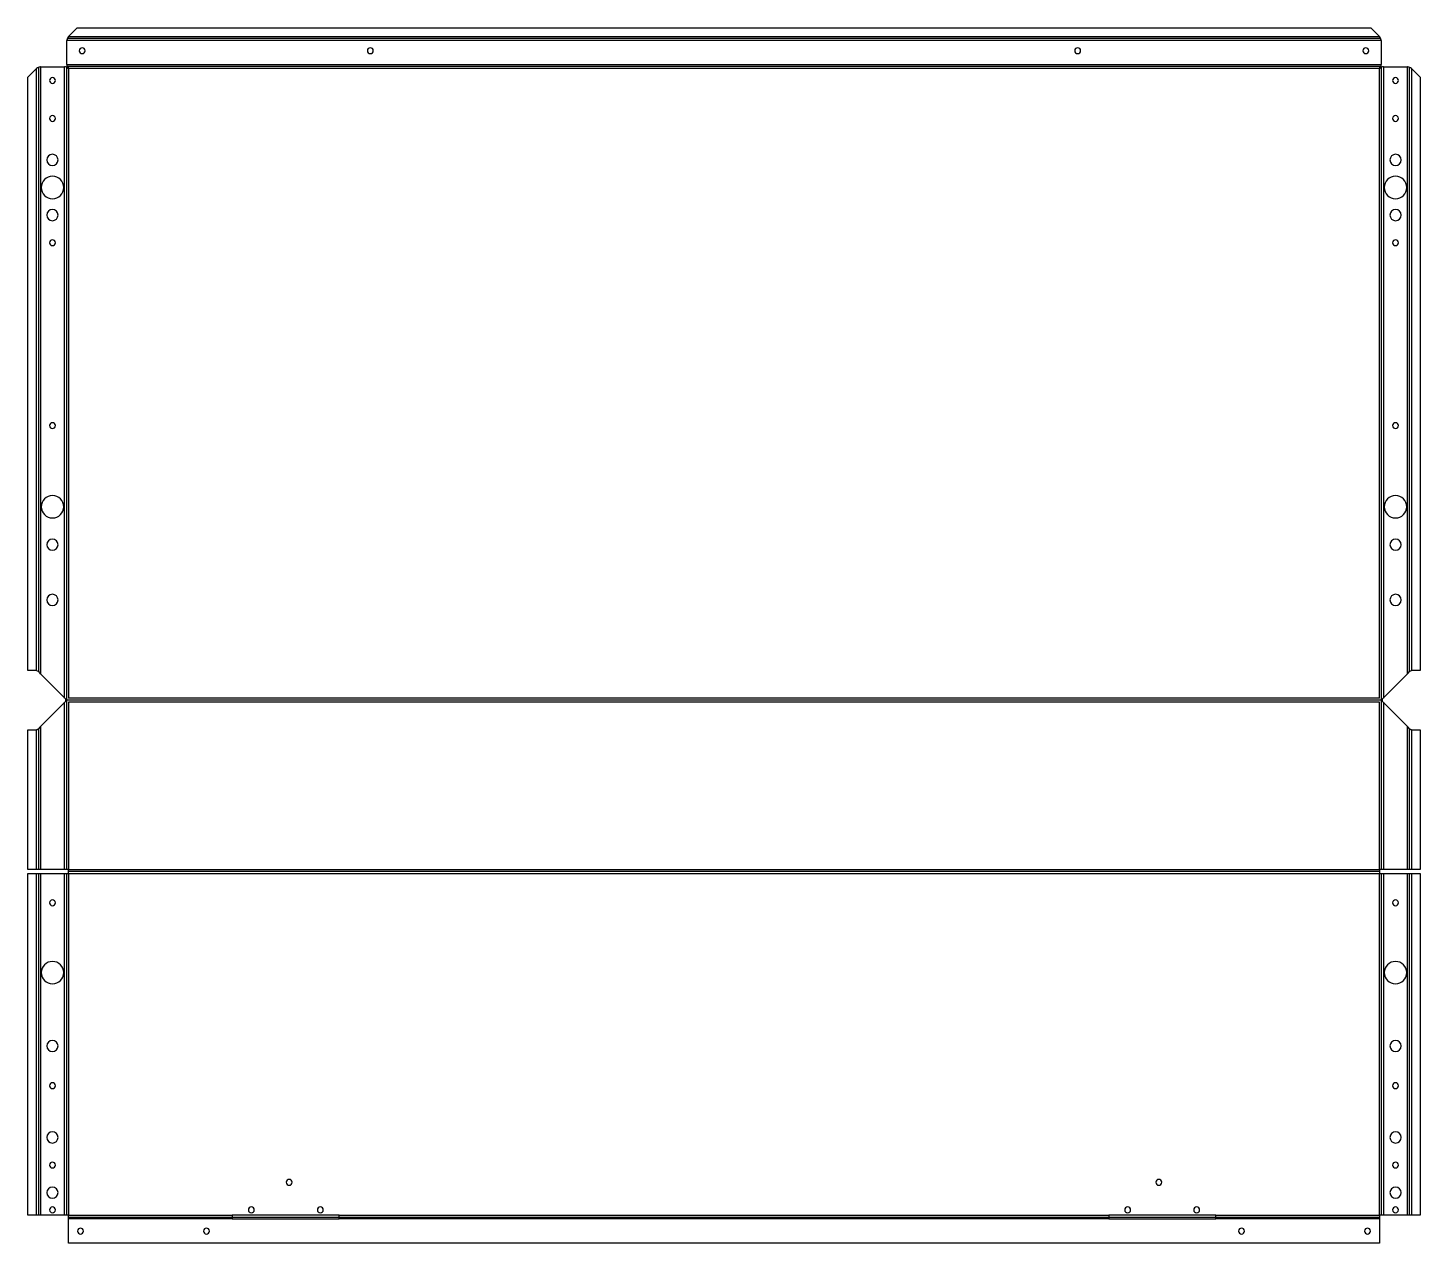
# Model space of a CAD drawing. Header units: millimetres. Extents: x -24 to 784, y 0 to 704.
import ezdxf

# ---------------------------------------------------------------- set-up
doc = ezdxf.new("R2010")
doc.units = ezdxf.units.MM

msp = doc.modelspace()

# ---------------------------------------------------------------- linework, layer by layer
at = {"layer": 'BEND'}
for p, q in [((760.64, 698.18), (-0.64, 698.18)), ((-17.39, 681.42), (-17.39, 331.27)), ((-1.13, 681.42), (-1.13, 314.65)), ((760.64, 681.92), (-0.64, 681.92)), ((761.13, 314.65), (761.13, 681.42)), ((777.39, 331.27), (777.39, 681.42)), ((761.47, 314.65), (-1.47, 314.65)), ((-1.13, 314.65), (-1.13, 216.52)), ((761.13, 216.52), (761.13, 314.65)), ((-17.39, 298.04), (-17.39, 216.52)), ((777.39, 216.52), (777.39, 298.04)), ((-17.39, 214.26), (-17.39, 16.26)), ((-1.13, 214.26), (-1.13, 16.26)), ((760, 215.39), (0, 215.39)), ((761.13, 16.26), (761.13, 214.26)), ((777.39, 16.26), (777.39, 214.26)), ((0, 15.13), (760, 15.13))]:
    msp.add_line(p, q, dxfattribs=at)
at = {"layer": 'BEND_EXTENT'}
for p, q in [((760.93, 697.05), (-0.93, 697.05)), ((0.07, 699.31), (759.93, 699.31)), ((-18.52, 331.86), (-18.52, 680.72)), ((-16.26, 681.72), (-16.26, 329.86)), ((-2.26, 315.86), (-2.26, 681.72)), ((-0.93, 683.05), (760.93, 683.05)), ((0, 680.72), (0, 315.79)), ((759.93, 680.79), (0.07, 680.79)), ((760, 315.79), (760, 680.72)), ((762.26, 681.72), (762.26, 315.86)), ((776.26, 329.86), (776.26, 681.72)), ((778.52, 680.72), (778.52, 331.86)), ((760, 315.79), (0, 315.79)), ((-2.26, 216.52), (-2.26, 313.45)), ((762.26, 313.45), (762.26, 216.52)), ((-16.26, 299.45), (-16.26, 216.52)), ((776.26, 216.52), (776.26, 299.45)), ((-18.52, 216.52), (-18.52, 297.45)), ((778.52, 297.45), (778.52, 216.52)), ((-18.52, 16.26), (-18.52, 214.26)), ((-16.26, 214.26), (-16.26, 16.26)), ((-2.26, 16.26), (-2.26, 214.26)), ((0, 214.26), (760, 214.26)), ((0, 214.26), (0, 16.26)), ((760, 16.26), (760, 214.26)), ((762.26, 214.26), (762.26, 16.26)), ((776.26, 16.26), (776.26, 214.26)), ((778.52, 214.26), (778.52, 16.26)), ((0, 16.26), (95, 16.26)), ((157, 16.26), (603, 16.26)), ((665, 16.26), (760, 16.26)), ((95, 14), (0, 14)), ((603, 14), (157, 14)), ((760, 14), (665, 14))]:
    msp.add_line(p, q, dxfattribs=at)
msp.add_lwpolyline([(0, 313.52), (0, 216.52), (760, 216.52), (760, 313.52)], close=True, dxfattribs=at)
at = {"layer": 'INTERIOR_PROFILES'}
for points in [[(157, 14), (157, 16.26), (95, 16.26), (95, 14)], [(603, 16.26), (603, 14), (665, 14), (665, 16.26)]]:
    msp.add_lwpolyline(points, close=True, dxfattribs=at)
at = {"layer": 'INTERIOR_PROFILES', "extrusion": (0, 0, -1)}
for centre, radius in [((-8, 691.05), 1.7), ((-175, 691.05), 1.7), ((-585, 691.05), 1.7), ((-752, 691.05), 1.7), ((9.26, 673.79), 1.7), ((-769.26, 673.79), 1.7), ((9.26, 651.79), 1.7), ((-769.26, 651.79), 1.7), ((9.26, 627.79), 3.25), ((-769.26, 627.79), 3.25), ((9.26, 611.79), 6.5), ((-769.26, 611.79), 6.5), ((9.26, 595.79), 3.25), ((-769.26, 595.79), 3.25), ((9.26, 579.79), 1.7), ((-769.26, 579.79), 1.7), ((9.26, 473.79), 1.7), ((-769.26, 473.79), 1.7), ((9.26, 426.79), 6.5), ((-769.26, 426.79), 6.5), ((9.26, 404.79), 3.25), ((-769.26, 404.79), 3.25), ((9.26, 372.79), 3.25), ((-769.26, 372.79), 3.25), ((9.26, 197.26), 1.7), ((-769.26, 197.26), 1.7), ((9.26, 156.76), 6.5), ((-769.26, 156.76), 6.5), ((9.26, 114.26), 3.25), ((-769.26, 114.26), 3.25), ((9.26, 91.26), 1.7), ((-769.26, 91.26), 1.7), ((9.26, 61.26), 3.25), ((-769.26, 61.26), 3.25), ((9.26, 45.26), 1.7), ((-769.26, 45.26), 1.7), ((9.26, 29.26), 3.25), ((-128, 35.26), 1.7), ((-632, 35.26), 1.7), ((-769.26, 29.26), 3.25), ((9.26, 19.26), 1.7), ((-106, 19.26), 1.7), ((-146, 19.26), 1.7), ((-614, 19.26), 1.7), ((-654, 19.26), 1.7), ((-769.26, 19.26), 1.7), ((-7, 7), 1.7), ((-80, 7), 1.7), ((-680, 7), 1.7), ((-753, 7), 1.7)]:
    msp.add_circle(centre, radius, dxfattribs=at)
at = {"layer": 'OUTER_PROFILES'}
for p, q in [((0.07, 699.31), (5.07, 704.31)), ((5.07, 704.31), (754.93, 704.31)), ((754.93, 704.31), (759.93, 699.31)), ((-0.93, 683.05), (-0.93, 697.05)), ((760.93, 697.05), (760.93, 683.05)), ((-23.52, 675.72), (-18.52, 680.72)), ((-16.26, 681.72), (-2.26, 681.72)), ((0, 680.72), (0.07, 680.79)), ((759.93, 680.79), (760, 680.72)), ((762.26, 681.72), (776.26, 681.72)), ((778.52, 680.72), (783.52, 675.72)), ((-23.52, 331.86), (-23.52, 675.72)), ((783.52, 675.72), (783.52, 331.86)), ((-18.52, 331.86), (-23.52, 331.86)), ((783.52, 331.86), (778.52, 331.86)), ((-1.77, 315.36), (-16.26, 329.86)), ((776.26, 329.86), (761.77, 315.36)), ((-16.26, 299.45), (-1.77, 313.95)), ((761.77, 313.95), (776.26, 299.45)), ((-23.52, 216.52), (-23.52, 297.45)), ((-23.52, 297.45), (-18.52, 297.45)), ((778.52, 297.45), (783.52, 297.45)), ((783.52, 297.45), (783.52, 216.52)), ((0, 216.52), (-23.52, 216.52)), ((-23.52, 16.26), (-23.52, 214.26)), ((-23.52, 214.26), (0, 214.26)), ((0, 214.26), (0, 216.52)), ((783.52, 216.52), (760, 216.52)), ((760, 216.52), (760, 214.26)), ((760, 214.26), (783.52, 214.26)), ((783.52, 214.26), (783.52, 16.26)), ((-16.26, 16.26), (-23.52, 16.26)), ((-2.26, 16.26), (-16.26, 16.26)), ((0, 16.26), (-2.26, 16.26)), ((0, 0), (0, 16.26)), ((762.26, 16.26), (760, 16.26)), ((760, 16.26), (760, 0)), ((776.26, 16.26), (762.26, 16.26)), ((783.52, 16.26), (776.26, 16.26)), ((760, 0), (0, 0))]:
    msp.add_line(p, q, dxfattribs=at)
for centre, start, end in [((-2.47, 314.65), -45, 45), ((762.47, 314.65), 135, 225)]:
    msp.add_arc(centre, 1, start, end, dxfattribs=at)
for points, knots in [([(0.07, 699.31), (-0.42, 698.6), (-0.88, 697.9), (-0.92, 697.19), (-0.93, 697.14), (-0.93, 697.09), (-0.93, 697.05)], [1.570796, 1.570796, 1.570796, 1.570796, 3.043762, 3.043762, 3.043762, 3.141593, 3.141593, 3.141593, 3.141593]), ([(760.93, 697.05), (760.93, 697.09), (760.93, 697.14), (760.92, 697.19), (760.88, 697.9), (760.42, 698.6), (759.93, 699.31)], [-3.141593, -3.141593, -3.141593, -3.141593, -3.043762, -3.043762, -3.043762, -1.570796, -1.570796, -1.570796, -1.570796]), ([(-16.26, 681.72), (-16.31, 681.72), (-16.36, 681.71), (-16.4, 681.71), (-17.11, 681.66), (-17.82, 681.21), (-18.52, 680.72)], [-3.141593, -3.141593, -3.141593, -3.141593, -3.043762, -3.043762, -3.043762, -1.570796, -1.570796, -1.570796, -1.570796]), ([(0, 680.72), (-0.05, 680.75), (-0.09, 680.78), (-0.14, 680.81), (-0.85, 681.3), (-1.55, 681.72), (-2.26, 681.72)], [1.570796, 1.570796, 1.570796, 1.570796, 1.668627, 1.668627, 1.668627, 3.141593, 3.141593, 3.141593, 3.141593]), ([(-0.93, 683.05), (-0.93, 682.34), (-0.52, 681.63), (-0.03, 680.93), (0.01, 680.88), (0.04, 680.83), (0.07, 680.79)], [-3.141593, -3.141593, -3.141593, -3.141593, -1.668627, -1.668627, -1.668627, -1.570796, -1.570796, -1.570796, -1.570796]), ([(759.93, 680.79), (759.96, 680.83), (759.99, 680.88), (760.03, 680.93), (760.52, 681.63), (760.93, 682.34), (760.93, 683.05)], [1.570796, 1.570796, 1.570796, 1.570796, 1.668627, 1.668627, 1.668627, 3.141593, 3.141593, 3.141593, 3.141593]), ([(762.26, 681.72), (761.55, 681.72), (760.85, 681.3), (760.14, 680.81), (760.09, 680.78), (760.05, 680.75), (760, 680.72)], [-3.141593, -3.141593, -3.141593, -3.141593, -1.668627, -1.668627, -1.668627, -1.570796, -1.570796, -1.570796, -1.570796]), ([(778.52, 680.72), (777.82, 681.21), (777.11, 681.66), (776.4, 681.71), (776.36, 681.71), (776.31, 681.72), (776.26, 681.72)], [1.570796, 1.570796, 1.570796, 1.570796, 3.043762, 3.043762, 3.043762, 3.141593, 3.141593, 3.141593, 3.141593]), ([(-18.52, 331.86), (-17.93, 331.86), (-17.33, 331.29), (-16.74, 330.51), (-16.58, 330.3), (-16.42, 330.08), (-16.26, 329.86)], [-3.141593, -3.141593, -3.141593, -3.141593, -1.902981, -1.902981, -1.902981, -1.570796, -1.570796, -1.570796, -1.570796]), ([(776.26, 329.86), (776.86, 330.68), (777.45, 331.48), (778.05, 331.75), (778.2, 331.82), (778.36, 331.86), (778.52, 331.86)], [1.570796, 1.570796, 1.570796, 1.570796, 2.809408, 2.809408, 2.809408, 3.141593, 3.141593, 3.141593, 3.141593]), ([(-16.26, 299.45), (-16.86, 298.63), (-17.45, 297.83), (-18.05, 297.56), (-18.2, 297.49), (-18.36, 297.45), (-18.52, 297.45)], [1.570796, 1.570796, 1.570796, 1.570796, 2.809408, 2.809408, 2.809408, 3.141593, 3.141593, 3.141593, 3.141593]), ([(778.52, 297.45), (777.93, 297.45), (777.33, 298.02), (776.74, 298.8), (776.58, 299.01), (776.42, 299.23), (776.26, 299.45)], [-3.141593, -3.141593, -3.141593, -3.141593, -1.902981, -1.902981, -1.902981, -1.570796, -1.570796, -1.570796, -1.570796])]:
    msp.add_open_spline(points, degree=3, knots=knots, dxfattribs=at)

doc.saveas('drawing.dxf')
